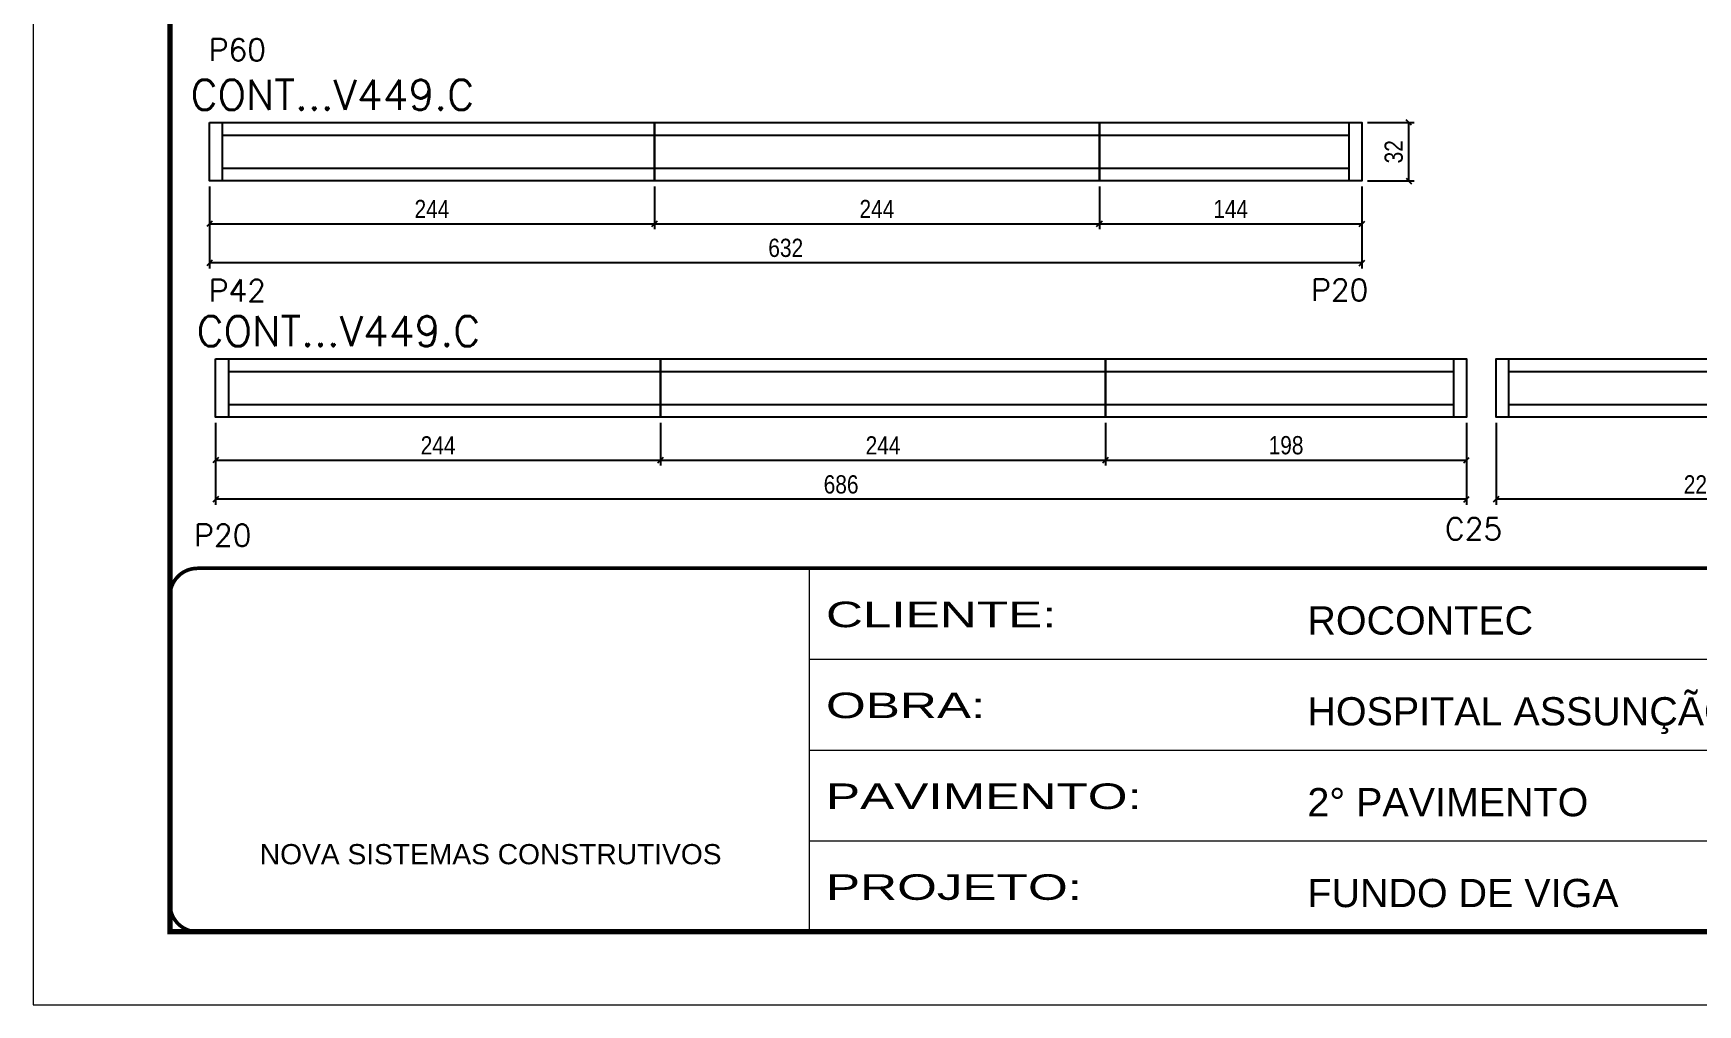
# Model space of a CAD drawing. Extents: x 567194 to 573448, y 6745 to 10093.
# Drawn here: x 568793 to 569705, y 6745 to 7278 of the extents above; entities that cross this region are included whole.
import ezdxf

# ---------------------------------------------------------------- set-up
doc = ezdxf.new("R2010")
doc.units = 0
doc.linetypes.add('CONTINUO', pattern=[0])
doc.linetypes.add('DASHED', pattern=[0.75, 0.5, -0.25])
doc.layers.get('0').update_dxf_attribs({"linetype": 'CONTINUOUS'})
doc.layers.get('DEFPOINTS').update_dxf_attribs({"linetype": 'CONTINUOUS'})
for name, color, linetype in [('5', 5, 'CONTINUOUS'), ('COTA', 241, 'CONTINUOUS'), ('NOMENCLATURA', 7, 'CONTINUOUS'), ('Painéis', 200, 'CONTINUOUS'), ('SARR_2.2x7', 40, 'CONTINUOUS')]:
    doc.layers.add(name, color=color, linetype=linetype)
doc.layers.add('Folhas', color=255, linetype='CONTINUOUS', lineweight=9)
doc.layers.add('SARRAFO DE PRESSAO', color=251, linetype='DASHED', lineweight=9)
doc.styles.add('ARIAL', font='arial.ttf')
doc.styles.add('COTA TECNICA-50', font='techl___.ttf', dxfattribs={"height": 10})
doc.styles.get("Standard").update_dxf_attribs({"font": 'ROMANS.SHX'})
doc.styles.add('Tecnologia', font='')
doc.styles.get('Tecnologia').set_extended_font_data('Forgotten Futurist')
doc.dimstyles.new('COTA PAINEL-50', dxfattribs={"dimtxt": 10, "dimasz": 3, "dimexe": 3, "dimexo": 3, "dimgap": 3, "dimtad": 1, "dimdec": 1, "dimzin": 12, "dimdsep": 46, "dimtxsty": 'COTA TECNICA-50', "dimblk1": 'OBLIQUE', "dimblk2": 'OBLIQUE', "dimsah": 1, "dimcen": 0.9, "dimclrd": 4, "dimclre": 4, "dimclrt": 240, "dimadec": 1, "dimazin": 3, "dimtfac": 1, "dimtdec": 1, "dimtmove": 0, "dimatfit": 3, "dimfxl": 1, "dimtolj": 1, "dimtzin": 12, "dimarcsym": 0})

# ---------------------------------------------------------------- blocks, each defined once
blk = doc.blocks.new('9999999999')
at = {"color": 30, "linetype": 'CONTINUO'}
for p, q in [((98564.56, 34230.21), (98564.56, 34429.45)), ((98564.56, 34379.64), (99583.98, 34379.64)), ((98564.56, 34329.83), (99487.98, 34329.83)), ((98564.56, 34280.02), (99487.98, 34280.02))]:
    blk.add_line(p, q, dxfattribs=at)
at = {"color": 30, "linetype": 'CONTINUO', "const_width": 2}
blk.add_lwpolyline([(99583.98, 34230.21), (99583.98, 34414.45, 0.414214), (99568.98, 34429.45), (98228.98, 34429.45, 0.414214), (98213.98, 34414.45), (98213.98, 34245.21, 0.414214), (98228.98, 34230.21), (99583.98, 34230.21)], format="xyb", dxfattribs=at)
at = {"layer": 'Folhas'}
blk.add_lwpolyline([(98138.98, 34190.21), (99623.98, 34190.21), (99623.98, 35240.21), (98138.98, 35240.21)], close=True, dxfattribs=at)
at = {"layer": 'Folhas', "color": 30, "const_width": 3}
blk.add_lwpolyline([(98213.98, 34230.21), (99583.98, 34230.21), (99583.98, 35200.21), (98213.98, 35200.21)], close=True, dxfattribs=at)
at = {"color": 7, "linetype": 'Continuous', "ltscale": 5, "style": 'ARIAL'}
for s, height, p in [('ROCONTEC', 15.483, (98837.68, 34393.13)), ('HOSPITAL ASSUNÇÃO', 15.4829, (98837.68, 34343.32)), ('2° PAVIMENTO', 15.4829, (98837.68, 34293.51)), ('NOVA SISTEMAS CONSTRUTIVOS', 11.0592, (98263.19, 34267.21)), ('FUNDO DE VIGA', 15.4829, (98837.68, 34243.7))]:
    blk.add_text(s, height=height, dxfattribs=at).set_placement(p)
at = {"layer": 'Folhas', "color": 7, "style": 'Tecnologia', "width": 1.5}
for s, p in [('CLIENTE:', (98573.65, 34397.17)), ('OBRA:', (98573.65, 34347.31)), ('PAVIMENTO:', (98573.65, 34297.5)), ('PROJETO:', (98573.65, 34247.69))]:
    blk.add_text(s, height=14, dxfattribs=at).set_placement(p)
blk = doc.blocks.new('_Oblique')
at = {"color": 0, "linetype": 'ByBlock', "lineweight": -2}
blk.add_line((-0.5, -0.5), (0.5, 0.5), dxfattribs=at)
blk = doc.blocks.new('*D83')
at = {"layer": 'COTA', "color": 4, "linetype": 'ByBlock', "lineweight": -2, "transparency": 16777216}
for p, q in [((568889.33, 7194.06), (568889.33, 7170.6)), ((569133.33, 7194.06), (569133.33, 7170.6)), ((568889.33, 7173.6), (569133.33, 7173.6))]:
    blk.add_line(p, q, dxfattribs=at)
at = {"layer": 'DEFPOINTS', "color": 0, "linetype": 'ByBlock', "transparency": 16777216}
for p in [(568889.33, 7197.06), (569133.33, 7197.06), (569133.33, 7173.6)]:
    blk.add_point(p, dxfattribs=at)
at = {"layer": 'COTA', "color": 4, "linetype": 'ByBlock', "lineweight": -2, "transparency": 16777216, "xscale": 3, "yscale": 3, "zscale": 3, "rotation": 180}
blk.add_blockref('_Oblique', (568889.33, 7173.6), dxfattribs=at)
at = {"layer": 'COTA', "color": 4, "linetype": 'ByBlock', "lineweight": -2, "transparency": 16777216, "xscale": 3, "yscale": 3, "zscale": 3}
blk.add_blockref('_Oblique', (569133.33, 7173.6), dxfattribs=at)
at = {"layer": 'COTA', "color": 240, "linetype": 'ByBlock', "transparency": 16777216, "insert": (569011.33, 7181.67), "char_height": 10, "attachment_point": 5, "style": 'COTA TECNICA-50'}
blk.add_mtext('\\A1;244', dxfattribs=at)
blk = doc.blocks.new('*D84')
at = {"layer": 'COTA', "color": 4, "linetype": 'ByBlock', "lineweight": -2, "transparency": 16777216}
for p, q in [((569133.33, 7194.06), (569133.33, 7170.6)), ((569377.33, 7194.06), (569377.33, 7170.6)), ((569133.33, 7173.6), (569377.33, 7173.6))]:
    blk.add_line(p, q, dxfattribs=at)
at = {"layer": 'DEFPOINTS', "color": 0, "linetype": 'ByBlock', "transparency": 16777216}
for p in [(569133.33, 7197.06), (569377.33, 7197.06), (569377.33, 7173.6)]:
    blk.add_point(p, dxfattribs=at)
at = {"layer": 'COTA', "color": 4, "linetype": 'ByBlock', "lineweight": -2, "transparency": 16777216, "xscale": 3, "yscale": 3, "zscale": 3, "rotation": 180}
blk.add_blockref('_Oblique', (569133.33, 7173.6), dxfattribs=at)
at = {"layer": 'COTA', "color": 4, "linetype": 'ByBlock', "lineweight": -2, "transparency": 16777216, "xscale": 3, "yscale": 3, "zscale": 3}
blk.add_blockref('_Oblique', (569377.33, 7173.6), dxfattribs=at)
at = {"layer": 'COTA', "color": 240, "linetype": 'ByBlock', "transparency": 16777216, "insert": (569255.33, 7181.67), "char_height": 10, "attachment_point": 5, "style": 'COTA TECNICA-50'}
blk.add_mtext('\\A1;244', dxfattribs=at)
blk = doc.blocks.new('*D85')
at = {"layer": 'COTA', "color": 4, "linetype": 'ByBlock', "lineweight": -2, "transparency": 16777216}
for p, q in [((569377.33, 7194.06), (569377.33, 7170.6)), ((569521.33, 7194.06), (569521.33, 7170.6)), ((569377.33, 7173.6), (569521.33, 7173.6))]:
    blk.add_line(p, q, dxfattribs=at)
at = {"layer": 'DEFPOINTS', "color": 0, "linetype": 'ByBlock', "transparency": 16777216}
for p in [(569377.33, 7197.06), (569521.33, 7197.06), (569521.33, 7173.6)]:
    blk.add_point(p, dxfattribs=at)
at = {"layer": 'COTA', "color": 4, "linetype": 'ByBlock', "lineweight": -2, "transparency": 16777216, "xscale": 3, "yscale": 3, "zscale": 3, "rotation": 180}
blk.add_blockref('_Oblique', (569377.33, 7173.6), dxfattribs=at)
at = {"layer": 'COTA', "color": 4, "linetype": 'ByBlock', "lineweight": -2, "transparency": 16777216, "xscale": 3, "yscale": 3, "zscale": 3}
blk.add_blockref('_Oblique', (569521.33, 7173.6), dxfattribs=at)
at = {"layer": 'COTA', "color": 240, "linetype": 'ByBlock', "transparency": 16777216, "insert": (569449.33, 7181.67), "char_height": 10, "attachment_point": 5, "style": 'COTA TECNICA-50'}
blk.add_mtext('\\A1;144', dxfattribs=at)
blk = doc.blocks.new('*D86')
at = {"layer": 'COTA', "color": 4, "linetype": 'ByBlock', "lineweight": -2, "transparency": 16777216}
for p, q in [((568889.33, 7194.06), (568889.33, 7149.1)), ((569521.33, 7194.06), (569521.33, 7149.1)), ((569521.33, 7152.1), (568889.33, 7152.1))]:
    blk.add_line(p, q, dxfattribs=at)
at = {"layer": 'DEFPOINTS', "color": 0, "linetype": 'ByBlock', "transparency": 16777216}
for p in [(568889.33, 7197.06), (569521.33, 7197.06), (568889.33, 7152.1)]:
    blk.add_point(p, dxfattribs=at)
at = {"layer": 'COTA', "color": 4, "linetype": 'ByBlock', "lineweight": -2, "transparency": 16777216, "xscale": 3, "yscale": 3, "zscale": 3, "rotation": 180}
blk.add_blockref('_Oblique', (568889.33, 7152.1), dxfattribs=at)
at = {"layer": 'COTA', "color": 4, "linetype": 'ByBlock', "lineweight": -2, "transparency": 16777216, "xscale": 3, "yscale": 3, "zscale": 3}
blk.add_blockref('_Oblique', (569521.33, 7152.1), dxfattribs=at)
at = {"layer": 'COTA', "color": 240, "linetype": 'ByBlock', "transparency": 16777216, "insert": (569205.33, 7160.32), "char_height": 10, "attachment_point": 5, "style": 'COTA TECNICA-50'}
blk.add_mtext('\\A1;632', dxfattribs=at)
blk = doc.blocks.new('*D87')
at = {"layer": 'COTA', "color": 4, "linetype": 'ByBlock', "lineweight": -2, "transparency": 16777216}
for p, q in [((568892.69, 7064.48), (568892.69, 7041.01)), ((569136.69, 7064.48), (569136.69, 7041.01)), ((568892.69, 7044.01), (569136.69, 7044.01))]:
    blk.add_line(p, q, dxfattribs=at)
at = {"layer": 'DEFPOINTS', "color": 0, "linetype": 'ByBlock', "transparency": 16777216}
for p in [(568892.69, 7067.48), (569136.69, 7067.48), (569136.69, 7044.01)]:
    blk.add_point(p, dxfattribs=at)
at = {"layer": 'COTA', "color": 4, "linetype": 'ByBlock', "lineweight": -2, "transparency": 16777216, "xscale": 3, "yscale": 3, "zscale": 3, "rotation": 180}
blk.add_blockref('_Oblique', (568892.69, 7044.01), dxfattribs=at)
at = {"layer": 'COTA', "color": 4, "linetype": 'ByBlock', "lineweight": -2, "transparency": 16777216, "xscale": 3, "yscale": 3, "zscale": 3}
blk.add_blockref('_Oblique', (569136.69, 7044.01), dxfattribs=at)
at = {"layer": 'COTA', "color": 240, "linetype": 'ByBlock', "transparency": 16777216, "insert": (569014.69, 7052.09), "char_height": 10, "attachment_point": 5, "style": 'COTA TECNICA-50'}
blk.add_mtext('\\A1;244', dxfattribs=at)
blk = doc.blocks.new('*D88')
at = {"layer": 'COTA', "color": 4, "linetype": 'ByBlock', "lineweight": -2, "transparency": 16777216}
for p, q in [((569136.69, 7064.48), (569136.69, 7041.01)), ((569380.69, 7064.48), (569380.69, 7041.01)), ((569136.69, 7044.01), (569380.69, 7044.01))]:
    blk.add_line(p, q, dxfattribs=at)
at = {"layer": 'DEFPOINTS', "color": 0, "linetype": 'ByBlock', "transparency": 16777216}
for p in [(569136.69, 7067.48), (569380.69, 7067.48), (569380.69, 7044.01)]:
    blk.add_point(p, dxfattribs=at)
at = {"layer": 'COTA', "color": 4, "linetype": 'ByBlock', "lineweight": -2, "transparency": 16777216, "xscale": 3, "yscale": 3, "zscale": 3, "rotation": 180}
blk.add_blockref('_Oblique', (569136.69, 7044.01), dxfattribs=at)
at = {"layer": 'COTA', "color": 4, "linetype": 'ByBlock', "lineweight": -2, "transparency": 16777216, "xscale": 3, "yscale": 3, "zscale": 3}
blk.add_blockref('_Oblique', (569380.69, 7044.01), dxfattribs=at)
at = {"layer": 'COTA', "color": 240, "linetype": 'ByBlock', "transparency": 16777216, "insert": (569258.69, 7052.09), "char_height": 10, "attachment_point": 5, "style": 'COTA TECNICA-50'}
blk.add_mtext('\\A1;244', dxfattribs=at)
blk = doc.blocks.new('*D89')
at = {"layer": 'COTA', "color": 4, "linetype": 'ByBlock', "lineweight": -2, "transparency": 16777216}
for p, q in [((569380.69, 7064.48), (569380.69, 7041.01)), ((569578.69, 7064.48), (569578.69, 7041.01)), ((569380.69, 7044.01), (569578.69, 7044.01))]:
    blk.add_line(p, q, dxfattribs=at)
at = {"layer": 'DEFPOINTS', "color": 0, "linetype": 'ByBlock', "transparency": 16777216}
for p in [(569380.69, 7067.48), (569578.69, 7067.48), (569578.69, 7044.01)]:
    blk.add_point(p, dxfattribs=at)
at = {"layer": 'COTA', "color": 4, "linetype": 'ByBlock', "lineweight": -2, "transparency": 16777216, "xscale": 3, "yscale": 3, "zscale": 3, "rotation": 180}
blk.add_blockref('_Oblique', (569380.69, 7044.01), dxfattribs=at)
at = {"layer": 'COTA', "color": 4, "linetype": 'ByBlock', "lineweight": -2, "transparency": 16777216, "xscale": 3, "yscale": 3, "zscale": 3}
blk.add_blockref('_Oblique', (569578.69, 7044.01), dxfattribs=at)
at = {"layer": 'COTA', "color": 240, "linetype": 'ByBlock', "transparency": 16777216, "insert": (569479.69, 7052.12), "char_height": 10, "attachment_point": 5, "style": 'COTA TECNICA-50'}
blk.add_mtext('\\A1;198', dxfattribs=at)
blk = doc.blocks.new('*D90')
at = {"layer": 'COTA', "color": 4, "linetype": 'ByBlock', "lineweight": -2, "transparency": 16777216}
for p, q in [((568892.69, 7064.48), (568892.69, 7019.52)), ((569578.69, 7064.48), (569578.69, 7019.52)), ((569578.69, 7022.52), (568892.69, 7022.52))]:
    blk.add_line(p, q, dxfattribs=at)
at = {"layer": 'DEFPOINTS', "color": 0, "linetype": 'ByBlock', "transparency": 16777216}
for p in [(568892.69, 7067.48), (569578.69, 7067.48), (568892.69, 7022.52)]:
    blk.add_point(p, dxfattribs=at)
at = {"layer": 'COTA', "color": 4, "linetype": 'ByBlock', "lineweight": -2, "transparency": 16777216, "xscale": 3, "yscale": 3, "zscale": 3, "rotation": 180}
blk.add_blockref('_Oblique', (568892.69, 7022.52), dxfattribs=at)
at = {"layer": 'COTA', "color": 4, "linetype": 'ByBlock', "lineweight": -2, "transparency": 16777216, "xscale": 3, "yscale": 3, "zscale": 3}
blk.add_blockref('_Oblique', (569578.69, 7022.52), dxfattribs=at)
at = {"layer": 'COTA', "color": 240, "linetype": 'ByBlock', "transparency": 16777216, "insert": (569235.69, 7030.64), "char_height": 10, "attachment_point": 5, "style": 'COTA TECNICA-50'}
blk.add_mtext('\\A1;686', dxfattribs=at)
blk = doc.blocks.new('*D223')
at = {"layer": 'COTA', "color": 4, "linetype": 'ByBlock', "lineweight": -2, "transparency": 16777216}
for p, q in [((569594.84, 7064.48), (569594.84, 7019.52)), ((569819.86, 7064.48), (569819.86, 7019.52)), ((569819.86, 7022.52), (569594.84, 7022.52))]:
    blk.add_line(p, q, dxfattribs=at)
at = {"layer": 'DEFPOINTS', "color": 0, "linetype": 'ByBlock', "transparency": 16777216}
for p in [(569594.84, 7067.48), (569819.86, 7067.48), (569594.84, 7022.52)]:
    blk.add_point(p, dxfattribs=at)
at = {"layer": 'COTA', "color": 4, "linetype": 'ByBlock', "lineweight": -2, "transparency": 16777216, "xscale": 3, "yscale": 3, "zscale": 3, "rotation": 180}
blk.add_blockref('_Oblique', (569594.84, 7022.52), dxfattribs=at)
at = {"layer": 'COTA', "color": 4, "linetype": 'ByBlock', "lineweight": -2, "transparency": 16777216, "xscale": 3, "yscale": 3, "zscale": 3}
blk.add_blockref('_Oblique', (569819.86, 7022.52), dxfattribs=at)
at = {"layer": 'COTA', "color": 240, "linetype": 'ByBlock', "transparency": 16777216, "insert": (569707.35, 7030.63), "char_height": 10, "attachment_point": 5, "style": 'COTA TECNICA-50'}
blk.add_mtext('\\A1;225', dxfattribs=at)
blk = doc.blocks.new('*D92')
at = {"layer": 'COTA', "color": 4, "linetype": 'ByBlock', "lineweight": -2, "transparency": 16777216}
for p, q in [((569524.33, 7229.06), (569550, 7229.06)), ((569547, 7197.06), (569547, 7229.06)), ((569524.33, 7197.06), (569550, 7197.06))]:
    blk.add_line(p, q, dxfattribs=at)
at = {"layer": 'DEFPOINTS', "color": 0, "linetype": 'ByBlock', "transparency": 16777216}
for p in [(569521.33, 7229.06), (569547, 7229.06), (569521.33, 7197.06)]:
    blk.add_point(p, dxfattribs=at)
at = {"layer": 'COTA', "color": 4, "linetype": 'ByBlock', "lineweight": -2, "transparency": 16777216, "xscale": 3, "yscale": 3, "zscale": 3}
for p, rotation in [((569547, 7229.06), 90), ((569547, 7197.06), 270)]:
    blk.add_blockref('_Oblique', p, dxfattribs=dict(at, rotation=rotation))
at = {"layer": 'COTA', "color": 240, "linetype": 'ByBlock', "transparency": 16777216, "insert": (569538.78, 7213.06), "char_height": 10, "attachment_point": 5, "rotation": 90, "style": 'COTA TECNICA-50'}
blk.add_mtext('\\A1;32', dxfattribs=at)

msp = doc.modelspace()

# ---------------------------------------------------------------- linework, layer by layer
at = {"layer": 'Painéis', "linetype": 'Continuous'}
for points in [[(568889.33, 7229.06), (569133.33, 7229.06), (569133.33, 7197.06), (568889.33, 7197.06)], [(569133.33, 7229.06), (569377.33, 7229.06), (569377.33, 7197.06), (569133.33, 7197.06)], [(569377.33, 7197.06), (569377.33, 7229.06), (569521.33, 7229.06), (569521.33, 7197.06)], [(568892.69, 7099.48), (569136.69, 7099.48), (569136.69, 7067.48), (568892.69, 7067.48)], [(569136.69, 7099.48), (569380.69, 7099.48), (569380.69, 7067.48), (569136.69, 7067.48)], [(569380.69, 7067.48), (569380.69, 7099.48), (569578.69, 7099.48), (569578.69, 7067.48)], [(569819.86, 7067.48), (569594.84, 7067.48), (569594.84, 7099.48), (569819.86, 7099.48)]]:
    msp.add_lwpolyline(points, close=True, dxfattribs=at)
at = {"layer": 'SARR_2.2x7', "linetype": 'Continuous'}
for p, q in [((568896.33, 7229.06), (568896.33, 7197.06)), ((569514.33, 7197.06), (569514.33, 7229.06)), ((569133.33, 7222.06), (568896.33, 7222.06)), ((569377.33, 7222.06), (569133.33, 7222.06)), ((569514.33, 7222.06), (569377.33, 7222.06)), ((568896.33, 7204.06), (569133.33, 7204.06)), ((569133.33, 7204.06), (569377.33, 7204.06)), ((569377.33, 7204.06), (569514.33, 7204.06)), ((568899.69, 7099.48), (568899.69, 7067.48)), ((569136.69, 7092.48), (568899.69, 7092.48)), ((569380.69, 7092.48), (569136.69, 7092.48)), ((569571.69, 7092.48), (569380.69, 7092.48)), ((569571.69, 7067.48), (569571.69, 7099.48)), ((569601.84, 7067.48), (569601.84, 7099.48)), ((569812.86, 7092.48), (569601.84, 7092.48)), ((568899.69, 7074.48), (569136.69, 7074.48)), ((569136.69, 7074.48), (569380.69, 7074.48)), ((569380.69, 7074.48), (569571.69, 7074.48)), ((569601.84, 7074.48), (569812.86, 7074.48))]:
    msp.add_line(p, q, dxfattribs=at)

# ---------------------------------------------------------------- block references
at = {"layer": 'SARRAFO DE PRESSAO', "color": 6, "linetype": 'ByBlock'}
msp.add_blockref('9999999999', (470653.73, -27444.76), dxfattribs=at)

# ---------------------------------------------------------------- texts
at = {"layer": '5', "linetype": 'Continuous'}
for s, p in [('P60', (568888.95, 7262.94)), ('P42', (568888.95, 7130.96)), ('P20', (569493.48, 7131.29)), ('C25', (569566.85, 7000.32)), ('P20', (568880.97, 6996.82))]:
    msp.add_text(s, height=12, rotation=359.99996, dxfattribs=at).set_placement(p)
at = {"layer": 'NOMENCLATURA', "linetype": 'Continuous'}
for p in [(568878.94, 7236.04), (568882.31, 7106.45)]:
    msp.add_text('CONT...V449.C', height=16.5, dxfattribs=at).set_placement(p)

# ---------------------------------------------------------------- dimensions: what is measured, and where the dimension line sits
at = {"layer": 'COTA', "linetype": 'ByBlock'}
dim = msp.add_aligned_dim(p1=(569521.33, 7197.06), p2=(569521.33, 7229.06), distance=-25.68, dimstyle='COTA PAINEL-50', override={"dimarcsym": 1}, dxfattribs=at)
dim.commit()
dim.dimension.update_dxf_attribs({"geometry": '*D92', "text_midpoint": (569538.78, 7213.06)})
for base, p1, p2, override, picture, middle in [((569133.33, 7173.6), (568889.33, 7197.06), (569133.33, 7197.06), {"dimtmove": 1, "dimarcsym": 1}, '*D83', (569011.33, 7181.67)), ((568889.33, 7152.1), (569521.33, 7197.06), (568889.33, 7197.06), {"dimtmove": 1, "dimarcsym": 1}, '*D86', (569205.33, 7160.32)), ((569377.33, 7173.6), (569133.33, 7197.06), (569377.33, 7197.06), {"dimtmove": 1, "dimarcsym": 1}, '*D84', (569255.33, 7181.67)), ((569521.33, 7173.6), (569377.33, 7197.06), (569521.33, 7197.06), {"dimtmove": 1, "dimarcsym": 1}, '*D85', (569449.33, 7181.67)), ((569136.69, 7044.01), (568892.69, 7067.48), (569136.69, 7067.48), {"dimtmove": 1, "dimarcsym": 1}, '*D87', (569014.69, 7052.09)), ((568892.69, 7022.52), (569578.69, 7067.48), (568892.69, 7067.48), {"dimtmove": 1, "dimarcsym": 1}, '*D90', (569235.69, 7030.64)), ((569380.69, 7044.01), (569136.69, 7067.48), (569380.69, 7067.48), {"dimtmove": 1, "dimarcsym": 1}, '*D88', (569258.69, 7052.09)), ((569578.69, 7044.01), (569380.69, 7067.48), (569578.69, 7067.48), {"dimtmove": 1, "dimarcsym": 1}, '*D89', (569479.69, 7052.12)), ((569594.84, 7022.52), (569819.86, 7067.48), (569594.84, 7067.48), {"dimarcsym": 1}, '*D223', (569707.35, 7030.63))]:
    dim = msp.add_linear_dim(base=base, p1=p1, p2=p2, dimstyle='COTA PAINEL-50', override=override, dxfattribs=at)
    dim.commit()
    dim.dimension.update_dxf_attribs({"geometry": picture, "text_midpoint": middle})

doc.saveas('drawing.dxf')
